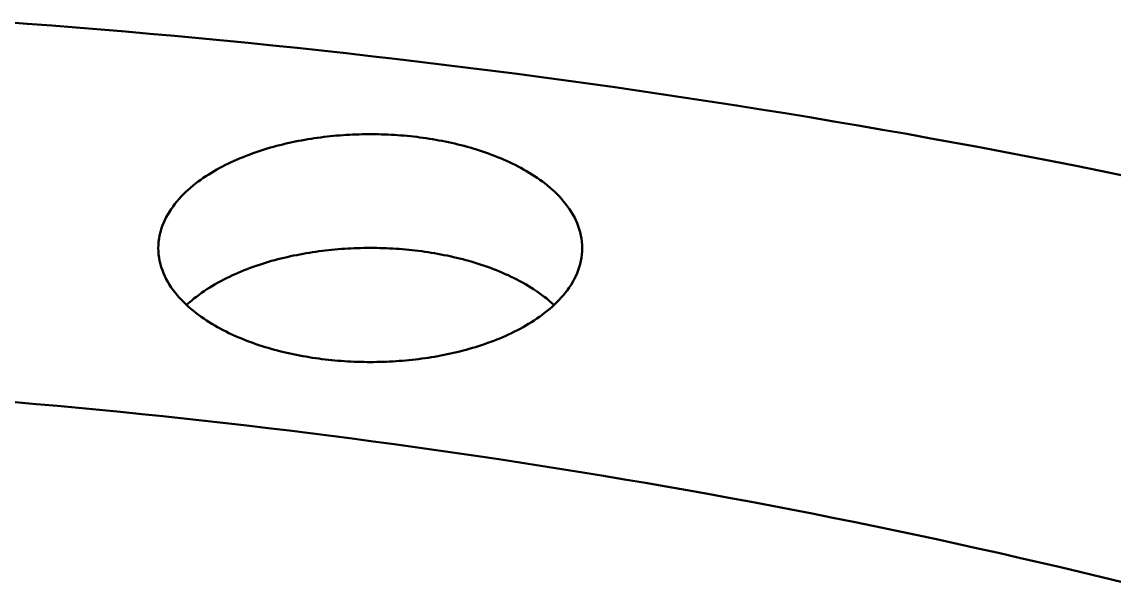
# Model space of a CAD drawing. Header units: millimetres. Extents: x 0 to 841, y 0 to 594.
# Drawn here: x 361.09 to 401.97, y 433.74 to 454.69 of the extents above; entities that cross this region are included whole.
import ezdxf

# ---------------------------------------------------------------- set-up
doc = ezdxf.new("R2010")
doc.units = ezdxf.units.MM
doc.layers.add('FINA', color=7, linetype='CONTINUOUS', lineweight=25)
doc.layers.add('VIS', color=7, linetype='CONTINUOUS', lineweight=50)

msp = doc.modelspace()

# ---------------------------------------------------------------- linework, layer by layer
at = {"layer": 'FINA'}
for points in [[(402.355, 448.933), (401.452, 449.118), (400.548, 449.3), (399.644, 449.479), (398.739, 449.655), (397.833, 449.829), (396.927, 450), (396.021, 450.168), (395.114, 450.333), (394.207, 450.496), (393.299, 450.656), (392.39, 450.814), (391.482, 450.968), (390.572, 451.12), (389.663, 451.27), (388.752, 451.417), (387.842, 451.561), (386.931, 451.702), (386.019, 451.841), (385.108, 451.977), (384.196, 452.111), (383.283, 452.242), (382.37, 452.371), (381.457, 452.497), (380.543, 452.62), (379.629, 452.741), (378.715, 452.859), (377.8, 452.974), (376.885, 453.087), (375.97, 453.198), (375.054, 453.305), (374.139, 453.411), (373.222, 453.514), (372.306, 453.614), (371.389, 453.711), (370.472, 453.807), (369.555, 453.899), (368.638, 453.989), (367.72, 454.077), (366.802, 454.162), (365.884, 454.245), (364.965, 454.325), (364.047, 454.402), (363.128, 454.477), (362.209, 454.55), (361.289, 454.62), (360.37, 454.688)], [(366.198, 446.228), (366.201, 446.349), (366.21, 446.468), (366.226, 446.588), (366.248, 446.706), (366.275, 446.823), (366.309, 446.938), (366.348, 447.052), (366.391, 447.164), (366.44, 447.274), (366.494, 447.381), (366.552, 447.486), (366.614, 447.589), (366.68, 447.69), (366.749, 447.788), (366.822, 447.884), (366.897, 447.977), (366.976, 448.068), (367.057, 448.157), (367.141, 448.243), (367.227, 448.327), (367.315, 448.408), (367.406, 448.488), (367.498, 448.565), (367.592, 448.64), (367.687, 448.713), (367.784, 448.784), (367.882, 448.853), (367.982, 448.92), (368.083, 448.985), (368.185, 449.048), (368.289, 449.11), (368.393, 449.17), (368.498, 449.228), (368.604, 449.284), (368.711, 449.339), (368.819, 449.392), (368.928, 449.444), (369.037, 449.494), (369.147, 449.542), (369.257, 449.589), (369.368, 449.635), (369.48, 449.679), (369.593, 449.722), (369.705, 449.763), (369.819, 449.804), (369.932, 449.842), (370.047, 449.88), (370.161, 449.916), (370.276, 449.951), (370.391, 449.985), (370.507, 450.018), (370.623, 450.049), (370.74, 450.079), (370.856, 450.108), (370.973, 450.136), (371.09, 450.163), (371.208, 450.188), (371.325, 450.213), (371.443, 450.236), (371.561, 450.258), (371.68, 450.279), (371.798, 450.3), (371.917, 450.319), (372.036, 450.337), (372.155, 450.354), (372.274, 450.37), (372.393, 450.384), (372.512, 450.398), (372.632, 450.411), (372.751, 450.423), (372.871, 450.434), (372.991, 450.444), (373.111, 450.453), (373.231, 450.46), (373.351, 450.467), (373.471, 450.473), (373.591, 450.478), (373.711, 450.482), (373.831, 450.485), (373.951, 450.487), (374.072, 450.488), (374.192, 450.488), (374.312, 450.487), (374.432, 450.485), (374.552, 450.482), (374.672, 450.478), (374.792, 450.473), (374.912, 450.467), (375.032, 450.46), (375.152, 450.453), (375.272, 450.444), (375.392, 450.434), (375.512, 450.423), (375.631, 450.411), (375.751, 450.398), (375.87, 450.384), (375.989, 450.37), (376.109, 450.354), (376.228, 450.337), (376.346, 450.319), (376.465, 450.3), (376.584, 450.279), (376.702, 450.258), (376.82, 450.236), (376.938, 450.213), (377.056, 450.188), (377.173, 450.163), (377.29, 450.136), (377.407, 450.108), (377.524, 450.079), (377.64, 450.049), (377.756, 450.018), (377.872, 449.985), (377.987, 449.951), (378.102, 449.916), (378.217, 449.88), (378.331, 449.842), (378.445, 449.804), (378.558, 449.763), (378.671, 449.722), (378.783, 449.679), (378.895, 449.635), (379.006, 449.589), (379.116, 449.542), (379.226, 449.494), (379.336, 449.444), (379.444, 449.392), (379.552, 449.339), (379.659, 449.284), (379.765, 449.228), (379.87, 449.17), (379.975, 449.11), (380.078, 449.048), (380.18, 448.985), (380.281, 448.92), (380.381, 448.853), (380.479, 448.784), (380.576, 448.713), (380.672, 448.64), (380.765, 448.565), (380.858, 448.488), (380.948, 448.408), (381.036, 448.327), (381.122, 448.243), (381.206, 448.157), (381.287, 448.068), (381.366, 447.977), (381.442, 447.884), (381.514, 447.788), (381.584, 447.69), (381.649, 447.589), (381.711, 447.486), (381.769, 447.381), (381.823, 447.274), (381.872, 447.164), (381.916, 447.052), (381.954, 446.938), (381.988, 446.823), (382.015, 446.706), (382.037, 446.588), (382.053, 446.468), (382.062, 446.349), (382.065, 446.228)], [(379.742, 443.216), (379.635, 443.16), (379.527, 443.105), (379.418, 443.052), (379.309, 443.001), (379.199, 442.951), (379.088, 442.902), (378.977, 442.855), (378.865, 442.81), (378.752, 442.766), (378.639, 442.723), (378.525, 442.682), (378.411, 442.642), (378.297, 442.603), (378.182, 442.566), (378.066, 442.53), (377.95, 442.495), (377.834, 442.461), (377.718, 442.429), (377.601, 442.398), (377.484, 442.368), (377.366, 442.339), (377.249, 442.311), (377.131, 442.285), (377.012, 442.26), (376.894, 442.235), (376.775, 442.212), (376.656, 442.19), (376.537, 442.169), (376.418, 442.15), (376.298, 442.131), (376.179, 442.113), (376.059, 442.096), (375.939, 442.081), (375.819, 442.066), (375.699, 442.053), (375.579, 442.04), (375.458, 442.029), (375.338, 442.018), (375.217, 442.009), (375.097, 442), (374.976, 441.993), (374.855, 441.987), (374.735, 441.981), (374.614, 441.977), (374.493, 441.973), (374.372, 441.971), (374.251, 441.969), (374.13, 441.969), (374.009, 441.969), (373.888, 441.971), (373.767, 441.973), (373.647, 441.977), (373.526, 441.981), (373.405, 441.987), (373.284, 441.993), (373.164, 442.001), (373.043, 442.009), (372.922, 442.019), (372.802, 442.029), (372.682, 442.041), (372.561, 442.053), (372.441, 442.067), (372.321, 442.081), (372.201, 442.097), (372.082, 442.114), (371.962, 442.131), (371.842, 442.15), (371.723, 442.17), (371.604, 442.191), (371.485, 442.213), (371.367, 442.236), (371.248, 442.26), (371.13, 442.286), (371.012, 442.312), (370.894, 442.34), (370.777, 442.368), (370.66, 442.398), (370.543, 442.43), (370.426, 442.462), (370.31, 442.496), (370.194, 442.53), (370.079, 442.567), (369.964, 442.604), (369.849, 442.643), (369.735, 442.683), (369.622, 442.724), (369.509, 442.767), (369.396, 442.811), (369.284, 442.856), (369.173, 442.903), (369.062, 442.952), (368.952, 443.002), (368.842, 443.054), (368.734, 443.107), (368.626, 443.161), (368.519, 443.218), (368.413, 443.276), (368.308, 443.336), (368.204, 443.397), (368.101, 443.461), (367.999, 443.526), (367.899, 443.593), (367.799, 443.662), (367.702, 443.733), (367.605, 443.806), (367.511, 443.882), (367.418, 443.959), (367.327, 444.039), (367.238, 444.12), (367.151, 444.204), (367.066, 444.291), (366.984, 444.38), (366.905, 444.471), (366.828, 444.564), (366.755, 444.661), (366.685, 444.759), (366.618, 444.86), (366.556, 444.964), (366.497, 445.069), (366.443, 445.177), (366.394, 445.288), (366.349, 445.4), (366.31, 445.515), (366.276, 445.631), (366.248, 445.748), (366.226, 445.867), (366.211, 445.987), (366.201, 446.108), (366.198, 446.228)], [(367.257, 444.102), (367.346, 444.183), (367.437, 444.262), (367.53, 444.339), (367.625, 444.413), (367.721, 444.486), (367.819, 444.556), (367.918, 444.625), (368.018, 444.691), (368.12, 444.756), (368.223, 444.819), (368.327, 444.88), (368.432, 444.939), (368.538, 444.997), (368.644, 445.053), (368.752, 445.107), (368.86, 445.16), (368.969, 445.211), (369.079, 445.26), (369.19, 445.309), (369.301, 445.355), (369.413, 445.4), (369.525, 445.444), (369.638, 445.487), (369.751, 445.528), (369.865, 445.567), (369.979, 445.606), (370.094, 445.643), (370.209, 445.679), (370.324, 445.713), (370.44, 445.747), (370.556, 445.779), (370.672, 445.81), (370.789, 445.839), (370.906, 445.868), (371.024, 445.895), (371.141, 445.922), (371.259, 445.947), (371.377, 445.971), (371.495, 445.994), (371.614, 446.016), (371.733, 446.036), (371.852, 446.056), (371.971, 446.075), (372.09, 446.092), (372.209, 446.109), (372.329, 446.124), (372.448, 446.139), (372.568, 446.152), (372.688, 446.165), (372.808, 446.176), (372.928, 446.187), (373.048, 446.196), (373.168, 446.204), (373.289, 446.212), (373.409, 446.218), (373.529, 446.224), (373.65, 446.228), (373.77, 446.231), (373.891, 446.234), (374.011, 446.235), (374.132, 446.236), (374.252, 446.235), (374.373, 446.234), (374.493, 446.231), (374.614, 446.228), (374.734, 446.224), (374.854, 446.218), (374.975, 446.212), (375.095, 446.204), (375.215, 446.196), (375.335, 446.187), (375.455, 446.176), (375.575, 446.165), (375.695, 446.152), (375.815, 446.139), (375.935, 446.124), (376.054, 446.109), (376.173, 446.092), (376.293, 446.075), (376.412, 446.056), (376.531, 446.036), (376.649, 446.016), (376.768, 445.994), (376.886, 445.971), (377.004, 445.947), (377.122, 445.922), (377.24, 445.895), (377.357, 445.868), (377.474, 445.839), (377.591, 445.81), (377.707, 445.779), (377.823, 445.747), (377.939, 445.713), (378.055, 445.679), (378.17, 445.643), (378.284, 445.606), (378.399, 445.567), (378.512, 445.528), (378.626, 445.487), (378.738, 445.444), (378.851, 445.4), (378.962, 445.355), (379.073, 445.309), (379.184, 445.26), (379.294, 445.211), (379.403, 445.16), (379.511, 445.107), (379.619, 445.053), (379.726, 444.997), (379.831, 444.939), (379.936, 444.88), (380.04, 444.819), (380.143, 444.756), (380.245, 444.691), (380.345, 444.625), (380.444, 444.556), (380.542, 444.486), (380.638, 444.413), (380.733, 444.339), (380.826, 444.262), (380.917, 444.183), (381.006, 444.102)], [(382.065, 446.228), (382.062, 446.107), (382.053, 445.987), (382.037, 445.867), (382.015, 445.748), (381.987, 445.63), (381.953, 445.514), (381.914, 445.4), (381.869, 445.287), (381.82, 445.177), (381.766, 445.069), (381.707, 444.963), (381.644, 444.859), (381.578, 444.758), (381.508, 444.66), (381.434, 444.563), (381.358, 444.47), (381.278, 444.379), (381.196, 444.29), (381.111, 444.203), (381.024, 444.119), (380.935, 444.037), (380.844, 443.958), (380.751, 443.88), (380.656, 443.805), (380.56, 443.732), (380.462, 443.661), (380.363, 443.592), (380.262, 443.525), (380.16, 443.459), (380.057, 443.396), (379.953, 443.334), (379.848, 443.275), (379.742, 443.216)], [(402.276, 433.74), (401.506, 433.928), (400.735, 434.113), (399.963, 434.296), (399.191, 434.476), (398.419, 434.654), (397.645, 434.83), (396.872, 435.003), (396.097, 435.174), (395.323, 435.342), (394.547, 435.508), (393.772, 435.671), (392.995, 435.832), (392.219, 435.991), (391.441, 436.148), (390.664, 436.302), (389.885, 436.453), (389.107, 436.602), (388.328, 436.749), (387.548, 436.894), (386.768, 437.036), (385.988, 437.176), (385.207, 437.314), (384.426, 437.449), (383.644, 437.583), (382.862, 437.713), (382.08, 437.842), (381.297, 437.968), (380.514, 438.092), (379.731, 438.214), (378.947, 438.333), (378.163, 438.45), (377.378, 438.565), (376.593, 438.678), (375.808, 438.789), (375.023, 438.897), (374.237, 439.003), (373.451, 439.107), (372.665, 439.208), (371.878, 439.308), (371.091, 439.405), (370.304, 439.5), (369.517, 439.592), (368.729, 439.683), (367.941, 439.771), (367.153, 439.858), (366.365, 439.942), (365.576, 440.024), (364.787, 440.103), (363.998, 440.181), (363.209, 440.256), (362.42, 440.329), (361.63, 440.4), (360.84, 440.469)], [(402.276, 433.74), (401.506, 433.928), (400.735, 434.113), (399.963, 434.296), (399.191, 434.476), (398.419, 434.654), (397.645, 434.83), (396.872, 435.003), (396.097, 435.174), (395.323, 435.342), (394.547, 435.508), (393.772, 435.671), (392.995, 435.832), (392.219, 435.991), (391.441, 436.148), (390.664, 436.302), (389.885, 436.453), (389.107, 436.602), (388.328, 436.749), (387.548, 436.894), (386.768, 437.036), (385.988, 437.176), (385.207, 437.314), (384.426, 437.449), (383.644, 437.583), (382.862, 437.713), (382.08, 437.842), (381.297, 437.968), (380.514, 438.092), (379.731, 438.214), (378.947, 438.333), (378.163, 438.45), (377.378, 438.565), (376.593, 438.678), (375.808, 438.789), (375.023, 438.897), (374.237, 439.003), (373.451, 439.107), (372.665, 439.208), (371.878, 439.308), (371.091, 439.405), (370.304, 439.5), (369.517, 439.592), (368.729, 439.683), (367.941, 439.771), (367.153, 439.858), (366.365, 439.942), (365.576, 440.024), (364.787, 440.103), (363.998, 440.181), (363.209, 440.256), (362.42, 440.329), (361.63, 440.4), (360.84, 440.469)]]:
    msp.add_lwpolyline(points, dxfattribs=at)
at = {"layer": 'VIS'}
for points in [[(402.355, 448.933), (401.452, 449.118), (400.548, 449.3), (399.644, 449.479), (398.739, 449.655), (397.833, 449.829), (396.927, 450), (396.021, 450.168), (395.114, 450.333), (394.207, 450.496), (393.299, 450.656), (392.39, 450.814), (391.482, 450.968), (390.572, 451.12), (389.663, 451.27), (388.752, 451.417), (387.842, 451.561), (386.931, 451.702), (386.019, 451.841), (385.108, 451.977), (384.196, 452.111), (383.283, 452.242), (382.37, 452.371), (381.457, 452.497), (380.543, 452.62), (379.629, 452.741), (378.715, 452.859), (377.8, 452.974), (376.885, 453.087), (375.97, 453.198), (375.054, 453.305), (374.139, 453.411), (373.222, 453.514), (372.306, 453.614), (371.389, 453.711), (370.472, 453.807), (369.555, 453.899), (368.638, 453.989), (367.72, 454.077), (366.802, 454.162), (365.884, 454.245), (364.965, 454.325), (364.047, 454.402), (363.128, 454.477), (362.209, 454.55), (361.289, 454.62), (360.37, 454.688)], [(366.198, 446.228), (366.201, 446.349), (366.21, 446.468), (366.226, 446.588), (366.248, 446.706), (366.275, 446.823), (366.309, 446.938), (366.348, 447.052), (366.391, 447.164), (366.44, 447.274), (366.494, 447.381), (366.552, 447.486), (366.614, 447.589), (366.68, 447.69), (366.749, 447.788), (366.822, 447.884), (366.897, 447.977), (366.976, 448.068), (367.057, 448.157), (367.141, 448.243), (367.227, 448.327), (367.315, 448.408), (367.406, 448.488), (367.498, 448.565), (367.592, 448.64), (367.687, 448.713), (367.784, 448.784), (367.882, 448.853), (367.982, 448.92), (368.083, 448.985), (368.185, 449.048), (368.289, 449.11), (368.393, 449.17), (368.498, 449.228), (368.604, 449.284), (368.711, 449.339), (368.819, 449.392), (368.928, 449.444), (369.037, 449.494), (369.147, 449.542), (369.257, 449.589), (369.368, 449.635), (369.48, 449.679), (369.593, 449.722), (369.705, 449.763), (369.819, 449.804), (369.932, 449.842), (370.047, 449.88), (370.161, 449.916), (370.276, 449.951), (370.391, 449.985), (370.507, 450.018), (370.623, 450.049), (370.74, 450.079), (370.856, 450.108), (370.973, 450.136), (371.09, 450.163), (371.208, 450.188), (371.325, 450.213), (371.443, 450.236), (371.561, 450.258), (371.68, 450.279), (371.798, 450.3), (371.917, 450.319), (372.036, 450.337), (372.155, 450.354), (372.274, 450.37), (372.393, 450.384), (372.512, 450.398), (372.632, 450.411), (372.751, 450.423), (372.871, 450.434), (372.991, 450.444), (373.111, 450.453), (373.231, 450.46), (373.351, 450.467), (373.471, 450.473), (373.591, 450.478), (373.711, 450.482), (373.831, 450.485), (373.951, 450.487), (374.072, 450.488), (374.192, 450.488), (374.312, 450.487), (374.432, 450.485), (374.552, 450.482), (374.672, 450.478), (374.792, 450.473), (374.912, 450.467), (375.032, 450.46), (375.152, 450.453), (375.272, 450.444), (375.392, 450.434), (375.512, 450.423), (375.631, 450.411), (375.751, 450.398), (375.87, 450.384), (375.989, 450.37), (376.109, 450.354), (376.228, 450.337), (376.346, 450.319), (376.465, 450.3), (376.584, 450.279), (376.702, 450.258), (376.82, 450.236), (376.938, 450.213), (377.056, 450.188), (377.173, 450.163), (377.29, 450.136), (377.407, 450.108), (377.524, 450.079), (377.64, 450.049), (377.756, 450.018), (377.872, 449.985), (377.987, 449.951), (378.102, 449.916), (378.217, 449.88), (378.331, 449.842), (378.445, 449.804), (378.558, 449.763), (378.671, 449.722), (378.783, 449.679), (378.895, 449.635), (379.006, 449.589), (379.116, 449.542), (379.226, 449.494), (379.336, 449.444), (379.444, 449.392), (379.552, 449.339), (379.659, 449.284), (379.765, 449.228), (379.87, 449.17), (379.975, 449.11), (380.078, 449.048), (380.18, 448.985), (380.281, 448.92), (380.381, 448.853), (380.479, 448.784), (380.576, 448.713), (380.672, 448.64), (380.765, 448.565), (380.858, 448.488), (380.948, 448.408), (381.036, 448.327), (381.122, 448.243), (381.206, 448.157), (381.287, 448.068), (381.366, 447.977), (381.442, 447.884), (381.514, 447.788), (381.584, 447.69), (381.649, 447.589), (381.711, 447.486), (381.769, 447.381), (381.823, 447.274), (381.872, 447.164), (381.916, 447.052), (381.954, 446.938), (381.988, 446.823), (382.015, 446.706), (382.037, 446.588), (382.053, 446.468), (382.062, 446.349), (382.065, 446.228)], [(379.742, 443.216), (379.635, 443.16), (379.527, 443.105), (379.418, 443.052), (379.309, 443.001), (379.199, 442.951), (379.088, 442.902), (378.977, 442.855), (378.865, 442.81), (378.752, 442.766), (378.639, 442.723), (378.525, 442.682), (378.411, 442.642), (378.297, 442.603), (378.182, 442.566), (378.066, 442.53), (377.95, 442.495), (377.834, 442.461), (377.718, 442.429), (377.601, 442.398), (377.484, 442.368), (377.366, 442.339), (377.249, 442.311), (377.131, 442.285), (377.012, 442.26), (376.894, 442.235), (376.775, 442.212), (376.656, 442.19), (376.537, 442.169), (376.418, 442.15), (376.298, 442.131), (376.179, 442.113), (376.059, 442.096), (375.939, 442.081), (375.819, 442.066), (375.699, 442.053), (375.579, 442.04), (375.458, 442.029), (375.338, 442.018), (375.217, 442.009), (375.097, 442), (374.976, 441.993), (374.855, 441.987), (374.735, 441.981), (374.614, 441.977), (374.493, 441.973), (374.372, 441.971), (374.251, 441.969), (374.13, 441.969), (374.009, 441.969), (373.888, 441.971), (373.767, 441.973), (373.647, 441.977), (373.526, 441.981), (373.405, 441.987), (373.284, 441.993), (373.164, 442.001), (373.043, 442.009), (372.922, 442.019), (372.802, 442.029), (372.682, 442.041), (372.561, 442.053), (372.441, 442.067), (372.321, 442.081), (372.201, 442.097), (372.082, 442.114), (371.962, 442.131), (371.842, 442.15), (371.723, 442.17), (371.604, 442.191), (371.485, 442.213), (371.367, 442.236), (371.248, 442.26), (371.13, 442.286), (371.012, 442.312), (370.894, 442.34), (370.777, 442.368), (370.66, 442.398), (370.543, 442.43), (370.426, 442.462), (370.31, 442.496), (370.194, 442.53), (370.079, 442.567), (369.964, 442.604), (369.849, 442.643), (369.735, 442.683), (369.622, 442.724), (369.509, 442.767), (369.396, 442.811), (369.284, 442.856), (369.173, 442.903), (369.062, 442.952), (368.952, 443.002), (368.842, 443.054), (368.734, 443.107), (368.626, 443.161), (368.519, 443.218), (368.413, 443.276), (368.308, 443.336), (368.204, 443.397), (368.101, 443.461), (367.999, 443.526), (367.899, 443.593), (367.799, 443.662), (367.702, 443.733), (367.605, 443.806), (367.511, 443.882), (367.418, 443.959), (367.327, 444.039), (367.238, 444.12), (367.151, 444.204), (367.066, 444.291), (366.984, 444.38), (366.905, 444.471), (366.828, 444.564), (366.755, 444.661), (366.685, 444.759), (366.618, 444.86), (366.556, 444.964), (366.497, 445.069), (366.443, 445.177), (366.394, 445.288), (366.349, 445.4), (366.31, 445.515), (366.276, 445.631), (366.248, 445.748), (366.226, 445.867), (366.211, 445.987), (366.201, 446.108), (366.198, 446.228)], [(367.257, 444.102), (367.346, 444.183), (367.437, 444.262), (367.53, 444.339), (367.625, 444.413), (367.721, 444.486), (367.819, 444.556), (367.918, 444.625), (368.018, 444.691), (368.12, 444.756), (368.223, 444.819), (368.327, 444.88), (368.432, 444.939), (368.538, 444.997), (368.644, 445.053), (368.752, 445.107), (368.86, 445.16), (368.969, 445.211), (369.079, 445.26), (369.19, 445.309), (369.301, 445.355), (369.413, 445.4), (369.525, 445.444), (369.638, 445.487), (369.751, 445.528), (369.865, 445.567), (369.979, 445.606), (370.094, 445.643), (370.209, 445.679), (370.324, 445.713), (370.44, 445.747), (370.556, 445.779), (370.672, 445.81), (370.789, 445.839), (370.906, 445.868), (371.024, 445.895), (371.141, 445.922), (371.259, 445.947), (371.377, 445.971), (371.495, 445.994), (371.614, 446.016), (371.733, 446.036), (371.852, 446.056), (371.971, 446.075), (372.09, 446.092), (372.209, 446.109), (372.329, 446.124), (372.448, 446.139), (372.568, 446.152), (372.688, 446.165), (372.808, 446.176), (372.928, 446.187), (373.048, 446.196), (373.168, 446.204), (373.289, 446.212), (373.409, 446.218), (373.529, 446.224), (373.65, 446.228), (373.77, 446.231), (373.891, 446.234), (374.011, 446.235), (374.132, 446.236), (374.252, 446.235), (374.373, 446.234), (374.493, 446.231), (374.614, 446.228), (374.734, 446.224), (374.854, 446.218), (374.975, 446.212), (375.095, 446.204), (375.215, 446.196), (375.335, 446.187), (375.455, 446.176), (375.575, 446.165), (375.695, 446.152), (375.815, 446.139), (375.935, 446.124), (376.054, 446.109), (376.173, 446.092), (376.293, 446.075), (376.412, 446.056), (376.531, 446.036), (376.649, 446.016), (376.768, 445.994), (376.886, 445.971), (377.004, 445.947), (377.122, 445.922), (377.24, 445.895), (377.357, 445.868), (377.474, 445.839), (377.591, 445.81), (377.707, 445.779), (377.823, 445.747), (377.939, 445.713), (378.055, 445.679), (378.17, 445.643), (378.284, 445.606), (378.399, 445.567), (378.512, 445.528), (378.626, 445.487), (378.738, 445.444), (378.851, 445.4), (378.962, 445.355), (379.073, 445.309), (379.184, 445.26), (379.294, 445.211), (379.403, 445.16), (379.511, 445.107), (379.619, 445.053), (379.726, 444.997), (379.831, 444.939), (379.936, 444.88), (380.04, 444.819), (380.143, 444.756), (380.245, 444.691), (380.345, 444.625), (380.444, 444.556), (380.542, 444.486), (380.638, 444.413), (380.733, 444.339), (380.826, 444.262), (380.917, 444.183), (381.006, 444.102)], [(382.065, 446.228), (382.062, 446.107), (382.053, 445.987), (382.037, 445.867), (382.015, 445.748), (381.987, 445.63), (381.953, 445.514), (381.914, 445.4), (381.869, 445.287), (381.82, 445.177), (381.766, 445.069), (381.707, 444.963), (381.644, 444.859), (381.578, 444.758), (381.508, 444.66), (381.434, 444.563), (381.358, 444.47), (381.278, 444.379), (381.196, 444.29), (381.111, 444.203), (381.024, 444.119), (380.935, 444.037), (380.844, 443.958), (380.751, 443.88), (380.656, 443.805), (380.56, 443.732), (380.462, 443.661), (380.363, 443.592), (380.262, 443.525), (380.16, 443.459), (380.057, 443.396), (379.953, 443.334), (379.848, 443.275), (379.742, 443.216)], [(402.276, 433.74), (401.506, 433.928), (400.735, 434.113), (399.963, 434.296), (399.191, 434.476), (398.419, 434.654), (397.645, 434.83), (396.872, 435.003), (396.097, 435.174), (395.323, 435.342), (394.547, 435.508), (393.772, 435.671), (392.995, 435.832), (392.219, 435.991), (391.441, 436.148), (390.664, 436.302), (389.885, 436.453), (389.107, 436.602), (388.328, 436.749), (387.548, 436.894), (386.768, 437.036), (385.988, 437.176), (385.207, 437.314), (384.426, 437.449), (383.644, 437.583), (382.862, 437.713), (382.08, 437.842), (381.297, 437.968), (380.514, 438.092), (379.731, 438.214), (378.947, 438.333), (378.163, 438.45), (377.378, 438.565), (376.593, 438.678), (375.808, 438.789), (375.023, 438.897), (374.237, 439.003), (373.451, 439.107), (372.665, 439.208), (371.878, 439.308), (371.091, 439.405), (370.304, 439.5), (369.517, 439.592), (368.729, 439.683), (367.941, 439.771), (367.153, 439.858), (366.365, 439.942), (365.576, 440.024), (364.787, 440.103), (363.998, 440.181), (363.209, 440.256), (362.42, 440.329), (361.63, 440.4), (360.84, 440.469)], [(402.276, 433.74), (401.506, 433.928), (400.735, 434.113), (399.963, 434.296), (399.191, 434.476), (398.419, 434.654), (397.645, 434.83), (396.872, 435.003), (396.097, 435.174), (395.323, 435.342), (394.547, 435.508), (393.772, 435.671), (392.995, 435.832), (392.219, 435.991), (391.441, 436.148), (390.664, 436.302), (389.885, 436.453), (389.107, 436.602), (388.328, 436.749), (387.548, 436.894), (386.768, 437.036), (385.988, 437.176), (385.207, 437.314), (384.426, 437.449), (383.644, 437.583), (382.862, 437.713), (382.08, 437.842), (381.297, 437.968), (380.514, 438.092), (379.731, 438.214), (378.947, 438.333), (378.163, 438.45), (377.378, 438.565), (376.593, 438.678), (375.808, 438.789), (375.023, 438.897), (374.237, 439.003), (373.451, 439.107), (372.665, 439.208), (371.878, 439.308), (371.091, 439.405), (370.304, 439.5), (369.517, 439.592), (368.729, 439.683), (367.941, 439.771), (367.153, 439.858), (366.365, 439.942), (365.576, 440.024), (364.787, 440.103), (363.998, 440.181), (363.209, 440.256), (362.42, 440.329), (361.63, 440.4), (360.84, 440.469)]]:
    msp.add_lwpolyline(points, dxfattribs=at)

doc.saveas('drawing.dxf')
